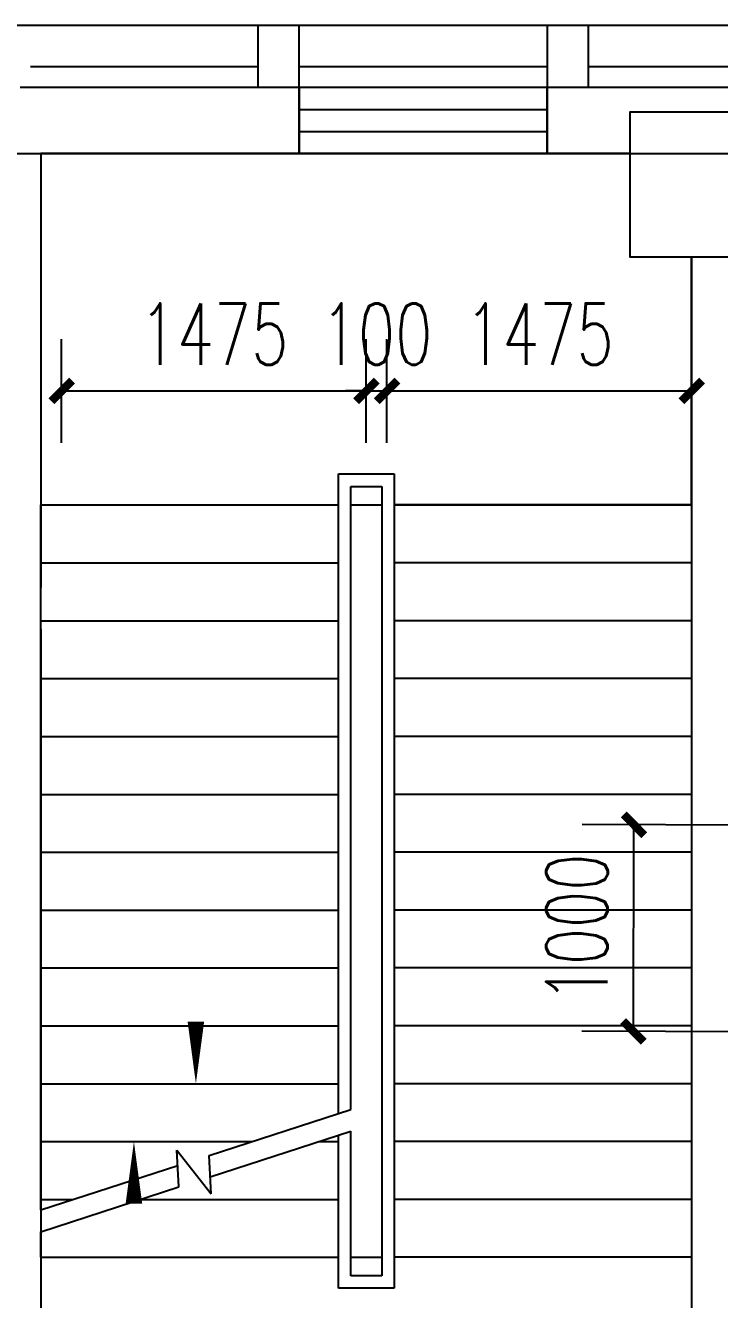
# Model space of a CAD drawing. Extents: x 1738143 to 1822243, y -608375 to -303375.
# Drawn here: x 1797511 to 1800871, y -503377 to -497213 of the extents above; entities that cross this region are included whole.
import ezdxf

# ---------------------------------------------------------------- set-up
doc = ezdxf.new("R2010")
doc.units = 0
doc.header["$LTSCALE"] = 1000
doc.header["$MEASUREMENT"] = 0
for name, color, linetype in [('COLUMN', 9, 'Continuous'), ('DIM_SYMB', 3, 'Continuous'), ('PUB_DIM', 3, 'Continuous'), ('STAIR', 2, 'Continuous'), ('TH_DIM', 3, 'Continuous'), ('WALL', 9, 'Continuous'), ('WINDOW', 4, 'Continuous')]:
    doc.layers.add(name, color=color, linetype=linetype)
doc.styles.add('_TCH_DIM_T3', font='SIMPLEX', dxfattribs={"width": 0.705882, "bigfont": 'GBCBIG'})
doc.dimstyles.new('_TCH_ARCH&&100', dxfattribs={"dimtxt": 297.5, "dimasz": 100, "dimexe": 250, "dimexo": 300, "dimgap": 126.25, "dimtad": 1, "dimdec": 0, "dimzin": 0, "dimdsep": 46, "dimtxsty": '_TCH_DIM_T3', "dimblk": 'ARCHTICK', "dimcen": 0.09, "dimclrt": 7, "dimazin": 2, "dimtfac": 1, "dimtdec": 0, "dimtix": 1, "dimtmove": 2, "dimatfit": 3, "dimfxl": 30, "dimtolj": 1, "dimtzin": 0, "dimarcsym": 0})

# ---------------------------------------------------------------- blocks, each defined once
blk = doc.blocks.new('_ArchTick')
at = {"color": 0, "linetype": 'ByBlock', "const_width": 0.4}
blk.add_lwpolyline([(-0.5, -0.5), (0.5, 0.5)], dxfattribs=at)
blk = doc.blocks.new('*D63')
at = {"layer": 'Defpoints', "color": 0, "transparency": 16777216}
for p in [(13499.1, 21458.1), (12024.1, 20906.2), (13499.1, 20906.2)]:
    blk.add_point(p, dxfattribs=at)
at = {"layer": 'PUB_DIM', "color": 0, "lineweight": -2, "transparency": 16777216}
for p, q in [((12024.1, 21206.2), (12024.1, 21708.1)), ((13499.1, 21206.2), (13499.1, 21708.1)), ((12024.1, 21458.1), (13499.1, 21458.1))]:
    blk.add_line(p, q, dxfattribs=at)
at = {"layer": 'PUB_DIM', "color": 0, "lineweight": -2, "transparency": 16777216, "xscale": 100, "yscale": 100, "zscale": 100, "rotation": 180}
blk.add_blockref('_ArchTick', (12024.1, 21458.1), dxfattribs=at)
at = {"layer": 'PUB_DIM', "color": 0, "lineweight": -2, "transparency": 16777216, "xscale": 100, "yscale": 100, "zscale": 100}
blk.add_blockref('_ArchTick', (13499.1, 21458.1), dxfattribs=at)
at = {"layer": 'PUB_DIM', "color": 7, "transparency": 16777216, "insert": (12761.6, 21733.1), "char_height": 297.5, "attachment_point": 5, "style": '_TCH_DIM_T3'}
blk.add_mtext('\\A1;1475', dxfattribs=at)
blk = doc.blocks.new('*D64')
at = {"layer": 'Defpoints', "color": 0, "transparency": 16777216}
for p in [(12024.1, 21458.1), (11924.1, 20906.2), (12024.1, 20906.2)]:
    blk.add_point(p, dxfattribs=at)
at = {"layer": 'PUB_DIM', "color": 0, "lineweight": -2, "transparency": 16777216}
for p, q in [((11924.1, 21206.2), (11924.1, 21708.1)), ((12024.1, 21206.2), (12024.1, 21708.1)), ((11924.1, 21458.1), (11824.1, 21458.1)), ((11924.1, 21458.1), (12024.1, 21458.1)), ((12024.1, 21458.1), (12124.1, 21458.1))]:
    blk.add_line(p, q, dxfattribs=at)
at = {"layer": 'PUB_DIM', "color": 0, "lineweight": -2, "transparency": 16777216, "xscale": 100, "yscale": 100, "zscale": 100}
blk.add_blockref('_ArchTick', (11924.1, 21458.1), dxfattribs=at)
at = {"layer": 'PUB_DIM', "color": 0, "lineweight": -2, "transparency": 16777216, "xscale": 100, "yscale": 100, "zscale": 100, "rotation": 180}
blk.add_blockref('_ArchTick', (12024.1, 21458.1), dxfattribs=at)
at = {"layer": 'PUB_DIM', "color": 7, "transparency": 16777216, "insert": (11974.1, 21733.1), "char_height": 297.5, "attachment_point": 5, "style": '_TCH_DIM_T3'}
blk.add_mtext('\\A1;100', dxfattribs=at)
blk = doc.blocks.new('*D65')
at = {"layer": 'Defpoints', "color": 0, "transparency": 16777216}
for p in [(11924.1, 21458.1), (10449.1, 20906.2), (11924.1, 20906.2)]:
    blk.add_point(p, dxfattribs=at)
at = {"layer": 'PUB_DIM', "color": 0, "lineweight": -2, "transparency": 16777216}
for p, q in [((10449.1, 21206.2), (10449.1, 21708.1)), ((11924.1, 21206.2), (11924.1, 21708.1)), ((10449.1, 21458.1), (11924.1, 21458.1))]:
    blk.add_line(p, q, dxfattribs=at)
at = {"layer": 'PUB_DIM', "color": 0, "lineweight": -2, "transparency": 16777216, "xscale": 100, "yscale": 100, "zscale": 100, "rotation": 180}
blk.add_blockref('_ArchTick', (10449.1, 21458.1), dxfattribs=at)
at = {"layer": 'PUB_DIM', "color": 0, "lineweight": -2, "transparency": 16777216, "xscale": 100, "yscale": 100, "zscale": 100}
blk.add_blockref('_ArchTick', (11924.1, 21458.1), dxfattribs=at)
at = {"layer": 'PUB_DIM', "color": 7, "transparency": 16777216, "insert": (11186.6, 21733.1), "char_height": 297.5, "attachment_point": 5, "style": '_TCH_DIM_T3'}
blk.add_mtext('\\A1;1475', dxfattribs=at)
blk = doc.blocks.new('*D210')
at = {"layer": 'Defpoints', "color": 0, "transparency": 16777216}
for p in [(13499.1, 21458.1), (12024.1, 20906.2), (13499.1, 20906.2)]:
    blk.add_point(p, dxfattribs=at)
at = {"layer": 'PUB_DIM', "color": 0, "lineweight": -2, "transparency": 16777216}
for p, q in [((12024.1, 21206.2), (12024.1, 21708.1)), ((13499.1, 21206.2), (13499.1, 21708.1)), ((12024.1, 21458.1), (13499.1, 21458.1))]:
    blk.add_line(p, q, dxfattribs=at)
at = {"layer": 'PUB_DIM', "color": 0, "lineweight": -2, "transparency": 16777216, "xscale": 100, "yscale": 100, "zscale": 100, "rotation": 180}
blk.add_blockref('_ArchTick', (12024.1, 21458.1), dxfattribs=at)
at = {"layer": 'PUB_DIM', "color": 0, "lineweight": -2, "transparency": 16777216, "xscale": 100, "yscale": 100, "zscale": 100}
blk.add_blockref('_ArchTick', (13499.1, 21458.1), dxfattribs=at)
at = {"layer": 'PUB_DIM', "color": 7, "transparency": 16777216, "insert": (12761.6, 21733.1), "char_height": 297.5, "attachment_point": 5, "style": '_TCH_DIM_T3'}
blk.add_mtext('\\A1;1475', dxfattribs=at)
blk = doc.blocks.new('*D211')
at = {"layer": 'Defpoints', "color": 0, "transparency": 16777216}
for p in [(12024.1, 21458.1), (11924.1, 20906.2), (12024.1, 20906.2)]:
    blk.add_point(p, dxfattribs=at)
at = {"layer": 'PUB_DIM', "color": 0, "lineweight": -2, "transparency": 16777216}
for p, q in [((11924.1, 21206.2), (11924.1, 21708.1)), ((12024.1, 21206.2), (12024.1, 21708.1)), ((11924.1, 21458.1), (11824.1, 21458.1)), ((11924.1, 21458.1), (12024.1, 21458.1)), ((12024.1, 21458.1), (12124.1, 21458.1))]:
    blk.add_line(p, q, dxfattribs=at)
at = {"layer": 'PUB_DIM', "color": 0, "lineweight": -2, "transparency": 16777216, "xscale": 100, "yscale": 100, "zscale": 100}
blk.add_blockref('_ArchTick', (11924.1, 21458.1), dxfattribs=at)
at = {"layer": 'PUB_DIM', "color": 0, "lineweight": -2, "transparency": 16777216, "xscale": 100, "yscale": 100, "zscale": 100, "rotation": 180}
blk.add_blockref('_ArchTick', (12024.1, 21458.1), dxfattribs=at)
at = {"layer": 'PUB_DIM', "color": 7, "transparency": 16777216, "insert": (11974.1, 21733.1), "char_height": 297.5, "attachment_point": 5, "style": '_TCH_DIM_T3'}
blk.add_mtext('\\A1;100', dxfattribs=at)
blk = doc.blocks.new('*D212')
at = {"layer": 'Defpoints', "color": 0, "transparency": 16777216}
for p in [(11924.1, 21458.1), (10449.1, 20906.2), (11924.1, 20906.2)]:
    blk.add_point(p, dxfattribs=at)
at = {"layer": 'PUB_DIM', "color": 0, "lineweight": -2, "transparency": 16777216}
for p, q in [((10449.1, 21206.2), (10449.1, 21708.1)), ((11924.1, 21206.2), (11924.1, 21708.1)), ((10449.1, 21458.1), (11924.1, 21458.1))]:
    blk.add_line(p, q, dxfattribs=at)
at = {"layer": 'PUB_DIM', "color": 0, "lineweight": -2, "transparency": 16777216, "xscale": 100, "yscale": 100, "zscale": 100, "rotation": 180}
blk.add_blockref('_ArchTick', (10449.1, 21458.1), dxfattribs=at)
at = {"layer": 'PUB_DIM', "color": 0, "lineweight": -2, "transparency": 16777216, "xscale": 100, "yscale": 100, "zscale": 100}
blk.add_blockref('_ArchTick', (11924.1, 21458.1), dxfattribs=at)
at = {"layer": 'PUB_DIM', "color": 7, "transparency": 16777216, "insert": (11186.6, 21733.1), "char_height": 297.5, "attachment_point": 5, "style": '_TCH_DIM_T3'}
blk.add_mtext('\\A1;1475', dxfattribs=at)
blk = doc.blocks.new('*D357')
at = {"layer": 'Defpoints', "color": 0, "transparency": 16777216}
for p in [(13499.1, 21458.1), (12024.1, 20906.2), (13499.1, 20906.2)]:
    blk.add_point(p, dxfattribs=at)
at = {"layer": 'PUB_DIM', "color": 0, "lineweight": -2, "transparency": 16777216}
for p, q in [((12024.1, 21206.2), (12024.1, 21708.1)), ((13499.1, 21206.2), (13499.1, 21708.1)), ((12024.1, 21458.1), (13499.1, 21458.1))]:
    blk.add_line(p, q, dxfattribs=at)
at = {"layer": 'PUB_DIM', "color": 0, "lineweight": -2, "transparency": 16777216, "xscale": 100, "yscale": 100, "zscale": 100, "rotation": 180}
blk.add_blockref('_ArchTick', (12024.1, 21458.1), dxfattribs=at)
at = {"layer": 'PUB_DIM', "color": 0, "lineweight": -2, "transparency": 16777216, "xscale": 100, "yscale": 100, "zscale": 100}
blk.add_blockref('_ArchTick', (13499.1, 21458.1), dxfattribs=at)
at = {"layer": 'PUB_DIM', "color": 7, "transparency": 16777216, "insert": (12761.6, 21733.1), "char_height": 297.5, "attachment_point": 5, "style": '_TCH_DIM_T3'}
blk.add_mtext('\\A1;1475', dxfattribs=at)
blk = doc.blocks.new('*D358')
at = {"layer": 'Defpoints', "color": 0, "transparency": 16777216}
for p in [(12024.1, 21458.1), (11924.1, 20906.2), (12024.1, 20906.2)]:
    blk.add_point(p, dxfattribs=at)
at = {"layer": 'PUB_DIM', "color": 0, "lineweight": -2, "transparency": 16777216}
for p, q in [((11924.1, 21206.2), (11924.1, 21708.1)), ((12024.1, 21206.2), (12024.1, 21708.1)), ((11924.1, 21458.1), (11824.1, 21458.1)), ((11924.1, 21458.1), (12024.1, 21458.1)), ((12024.1, 21458.1), (12124.1, 21458.1))]:
    blk.add_line(p, q, dxfattribs=at)
at = {"layer": 'PUB_DIM', "color": 0, "lineweight": -2, "transparency": 16777216, "xscale": 100, "yscale": 100, "zscale": 100}
blk.add_blockref('_ArchTick', (11924.1, 21458.1), dxfattribs=at)
at = {"layer": 'PUB_DIM', "color": 0, "lineweight": -2, "transparency": 16777216, "xscale": 100, "yscale": 100, "zscale": 100, "rotation": 180}
blk.add_blockref('_ArchTick', (12024.1, 21458.1), dxfattribs=at)
at = {"layer": 'PUB_DIM', "color": 7, "transparency": 16777216, "insert": (11974.1, 21733.1), "char_height": 297.5, "attachment_point": 5, "style": '_TCH_DIM_T3'}
blk.add_mtext('\\A1;100', dxfattribs=at)
blk = doc.blocks.new('*D359')
at = {"layer": 'Defpoints', "color": 0, "transparency": 16777216}
for p in [(11924.1, 21458.1), (10449.1, 20906.2), (11924.1, 20906.2)]:
    blk.add_point(p, dxfattribs=at)
at = {"layer": 'PUB_DIM', "color": 0, "lineweight": -2, "transparency": 16777216}
for p, q in [((10449.1, 21206.2), (10449.1, 21708.1)), ((11924.1, 21206.2), (11924.1, 21708.1)), ((10449.1, 21458.1), (11924.1, 21458.1))]:
    blk.add_line(p, q, dxfattribs=at)
at = {"layer": 'PUB_DIM', "color": 0, "lineweight": -2, "transparency": 16777216, "xscale": 100, "yscale": 100, "zscale": 100, "rotation": 180}
blk.add_blockref('_ArchTick', (10449.1, 21458.1), dxfattribs=at)
at = {"layer": 'PUB_DIM', "color": 0, "lineweight": -2, "transparency": 16777216, "xscale": 100, "yscale": 100, "zscale": 100}
blk.add_blockref('_ArchTick', (11924.1, 21458.1), dxfattribs=at)
at = {"layer": 'PUB_DIM', "color": 7, "transparency": 16777216, "insert": (11186.6, 21733.1), "char_height": 297.5, "attachment_point": 5, "style": '_TCH_DIM_T3'}
blk.add_mtext('\\A1;1475', dxfattribs=at)
blk = doc.blocks.new('_FZHK')
blk.add_lwpolyline([(-0.5, -0.5), (0.5, -0.5), (0.5, 0.5), (-0.5, 0.5)], close=True)
blk = doc.blocks.new('$WINLIB2D$00000001')
at = {"color": 0}
for points in [[(-0.5, 0.5), (-0.5, -0.5)], [(-0.5, 0.5), (0.5, 0.5)], [(0.5, -0.5), (0.5, 0.5)], [(0.5, 0.1667), (-0.5, 0.1667)], [(0.5, -0.1667), (-0.5, -0.1667)], [(-0.5, -0.5), (0.5, -0.5)]]:
    blk.add_lwpolyline(points, dxfattribs=at)
blk = doc.blocks.new('*D591')
at = {"layer": 'Defpoints', "color": 0, "transparency": 16777216}
for p in [(13499.1, 21458.1), (12024.1, 20906.2), (13499.1, 20906.2)]:
    blk.add_point(p, dxfattribs=at)
at = {"layer": 'PUB_DIM', "color": 0, "lineweight": -2, "transparency": 16777216}
for p, q in [((12024.1, 21206.2), (12024.1, 21708.1)), ((13499.1, 21206.2), (13499.1, 21708.1)), ((12024.1, 21458.1), (13499.1, 21458.1))]:
    blk.add_line(p, q, dxfattribs=at)
at = {"layer": 'PUB_DIM', "color": 0, "lineweight": -2, "transparency": 16777216, "xscale": 100, "yscale": 100, "zscale": 100, "rotation": 180}
blk.add_blockref('_ArchTick', (12024.1, 21458.1), dxfattribs=at)
at = {"layer": 'PUB_DIM', "color": 0, "lineweight": -2, "transparency": 16777216, "xscale": 100, "yscale": 100, "zscale": 100}
blk.add_blockref('_ArchTick', (13499.1, 21458.1), dxfattribs=at)
at = {"layer": 'PUB_DIM', "color": 7, "transparency": 16777216, "insert": (12761.6, 21733.1), "char_height": 297.5, "attachment_point": 5, "style": '_TCH_DIM_T3'}
blk.add_mtext('\\A1;1475', dxfattribs=at)
blk = doc.blocks.new('*D592')
at = {"layer": 'Defpoints', "color": 0, "transparency": 16777216}
for p in [(12024.1, 21458.1), (11924.1, 20906.2), (12024.1, 20906.2)]:
    blk.add_point(p, dxfattribs=at)
at = {"layer": 'PUB_DIM', "color": 0, "lineweight": -2, "transparency": 16777216}
for p, q in [((11924.1, 21206.2), (11924.1, 21708.1)), ((12024.1, 21206.2), (12024.1, 21708.1)), ((11924.1, 21458.1), (11824.1, 21458.1)), ((11924.1, 21458.1), (12024.1, 21458.1)), ((12024.1, 21458.1), (12124.1, 21458.1))]:
    blk.add_line(p, q, dxfattribs=at)
at = {"layer": 'PUB_DIM', "color": 0, "lineweight": -2, "transparency": 16777216, "xscale": 100, "yscale": 100, "zscale": 100}
blk.add_blockref('_ArchTick', (11924.1, 21458.1), dxfattribs=at)
at = {"layer": 'PUB_DIM', "color": 0, "lineweight": -2, "transparency": 16777216, "xscale": 100, "yscale": 100, "zscale": 100, "rotation": 180}
blk.add_blockref('_ArchTick', (12024.1, 21458.1), dxfattribs=at)
at = {"layer": 'PUB_DIM', "color": 7, "transparency": 16777216, "insert": (11974.1, 21733.1), "char_height": 297.5, "attachment_point": 5, "style": '_TCH_DIM_T3'}
blk.add_mtext('\\A1;100', dxfattribs=at)
blk = doc.blocks.new('*D593')
at = {"layer": 'Defpoints', "color": 0, "transparency": 16777216}
for p in [(11924.1, 21458.1), (10449.1, 20906.2), (11924.1, 20906.2)]:
    blk.add_point(p, dxfattribs=at)
at = {"layer": 'PUB_DIM', "color": 0, "lineweight": -2, "transparency": 16777216}
for p, q in [((10449.1, 21206.2), (10449.1, 21708.1)), ((11924.1, 21206.2), (11924.1, 21708.1)), ((10449.1, 21458.1), (11924.1, 21458.1))]:
    blk.add_line(p, q, dxfattribs=at)
at = {"layer": 'PUB_DIM', "color": 0, "lineweight": -2, "transparency": 16777216, "xscale": 100, "yscale": 100, "zscale": 100, "rotation": 180}
blk.add_blockref('_ArchTick', (10449.1, 21458.1), dxfattribs=at)
at = {"layer": 'PUB_DIM', "color": 0, "lineweight": -2, "transparency": 16777216, "xscale": 100, "yscale": 100, "zscale": 100}
blk.add_blockref('_ArchTick', (11924.1, 21458.1), dxfattribs=at)
at = {"layer": 'PUB_DIM', "color": 7, "transparency": 16777216, "insert": (11186.6, 21733.1), "char_height": 297.5, "attachment_point": 5, "style": '_TCH_DIM_T3'}
blk.add_mtext('\\A1;1475', dxfattribs=at)
blk = doc.blocks.new('*D765')
at = {"layer": 'Defpoints', "color": 0, "transparency": 16777216}
for p in [(1800456.9, -501080.4), (1801536.2, -501083.2), (1801533.6, -502083.2)]:
    blk.add_point(p, dxfattribs=at)
at = {"layer": 'TH_DIM', "color": 0, "lineweight": -2, "transparency": 16777216}
for p, q in [((1801236.2, -501082.4), (1800206.9, -501079.7)), ((1800454.3, -502080.4), (1800456.9, -501080.4)), ((1801233.6, -502082.4), (1800204.3, -502079.7))]:
    blk.add_line(p, q, dxfattribs=at)
at = {"layer": 'TH_DIM', "color": 0, "lineweight": -2, "transparency": 16777216, "xscale": 100, "yscale": 100, "zscale": 100}
for p, rotation in [((1800456.9, -501080.4), 89.85025569011748), ((1800454.3, -502080.4), 269.8502556901175)]:
    blk.add_blockref('_ArchTick', p, dxfattribs=dict(at, rotation=rotation))
at = {"layer": 'TH_DIM', "color": 7, "transparency": 16777216, "insert": (1800180.6, -501579.6), "char_height": 297.5, "attachment_point": 5, "rotation": 89.85026, "style": '_TCH_DIM_T3'}
blk.add_mtext('\\A1;1000', dxfattribs=at)
blk = doc.blocks.new('A$C67117B41')
blk.add_line((21719.1, 23226.2), (-18720.9, 23226.2))
for points in [[(11599.1, 22926.2), (11599.1, 23226.2), (11399.1, 23226.2), (11399.1, 22926.2)], [(12999.1, 22926.2), (12999.1, 23226.2), (12799.1, 23226.2), (12799.1, 22926.2)], [(11399.1, 23026.2), (10299.1, 23026.2)], [(12799.1, 23026.2), (11599.1, 23026.2)], [(13999.1, 23026.2), (12999.1, 23026.2)]]:
    blk.add_lwpolyline(points)
at = {"layer": 'DIM_SYMB'}
for points in [[(12749.1, 17126.2, 0, 0, 0), (12749.1, 21756.2, 0, 0, 0), (11099.1, 21756.2, 0, 0, 0), (11099.1, 18106.2, 0, 80, 0), (11099.1, 18406.2, 0, 0, 0)], [(10799.1, 17126.2, 0, 0, 0), (10799.1, 17826.2, 0, 80, 0), (10799.1, 17526.2, 0, 0, 0)]]:
    blk.add_lwpolyline(points, format="xyseb", dxfattribs=at)
at = {"layer": 'STAIR'}
for p, q in [((13199.1, 22606.2), (10349.1, 22606.2)), ((10349.1, 22606.2), (10349.1, 20906.2)), ((13499.1, 20906.2), (13499.1, 22106.2)), ((11789.1, 17962.8), (11789.1, 21056.2)), ((11789.1, 21056.2), (12059.1, 21056.2)), ((12059.1, 21056.2), (12059.1, 17116.2)), ((11849.1, 17982.2), (11849.1, 20996.2)), ((11849.1, 20996.2), (11999.1, 20996.2)), ((11999.1, 20996.2), (11999.1, 17176.2)), ((10349.1, 17495.4), (10349.1, 20906.2)), ((10349.1, 20906.2), (11789.1, 20906.2)), ((10349.1, 20906.2), (11789.1, 20906.2)), ((11849.1, 17982.2), (11849.1, 20906.2)), ((11849.1, 20906.2), (11999.1, 20906.2)), ((11999.1, 20906.2), (11999.1, 17266.2)), ((13499.1, 20906.2), (12059.1, 20906.2)), ((12059.1, 20906.2), (13499.1, 20906.2)), ((13499.1, 20906.2), (13499.1, 17266.2)), ((10349.1, 20626.2), (11789.1, 20626.2)), ((13499.1, 20626.2), (12059.1, 20626.2)), ((10349.1, 20346.2), (11789.1, 20346.2)), ((13499.1, 20346.2), (12059.1, 20346.2)), ((10349.1, 20066.2), (11789.1, 20066.2)), ((13499.1, 20066.2), (12059.1, 20066.2)), ((10349.1, 19786.2), (11789.1, 19786.2)), ((13499.1, 19786.2), (12059.1, 19786.2)), ((10349.1, 19506.2), (11789.1, 19506.2)), ((13499.1, 19506.2), (12059.1, 19506.2)), ((10349.1, 19226.2), (11789.1, 19226.2)), ((13499.1, 19226.2), (12059.1, 19226.2)), ((10349.1, 18946.2), (11789.1, 18946.2)), ((13499.1, 18946.2), (12059.1, 18946.2)), ((10349.1, 18666.2), (11789.1, 18666.2)), ((13499.1, 18666.2), (12059.1, 18666.2)), ((10349.1, 18386.2), (11789.1, 18386.2)), ((13499.1, 18386.2), (12059.1, 18386.2)), ((10349.1, 18106.2), (11789.1, 18106.2)), ((13499.1, 18106.2), (12059.1, 18106.2)), ((11162.9, 17759.5), (11849.1, 17982.2)), ((11168.3, 17656.1), (11849.1, 17877.1)), ((11849.1, 17266.2), (11849.1, 17877.1)), ((11849.1, 17176.2), (11849.1, 17877.1)), ((10349.1, 17826.2), (11368.5, 17826.2)), ((11692.4, 17826.2), (11789.1, 17826.2)), ((11789.1, 17116.2), (11789.1, 17857.6)), ((13499.1, 17826.2), (12059.1, 17826.2)), ((11016.4, 17606.8), (11007.1, 17785)), ((11007.1, 17785), (11172.6, 17573)), ((11172.6, 17573), (11162.9, 17759.5)), ((10349.1, 17495.4), (11011, 17710.2)), ((10349.1, 17390.2), (11016.4, 17606.8)), ((10349.1, 17546.2), (10505.8, 17546.2)), ((10829.8, 17546.2), (11789.1, 17546.2)), ((13499.1, 17546.2), (12059.1, 17546.2)), ((10349.1, 17266.2), (10349.1, 17390.2)), ((10349.1, 17266.2), (11789.1, 17266.2)), ((11849.1, 17266.2), (11999.1, 17266.2)), ((13499.1, 17266.2), (12059.1, 17266.2)), ((11999.1, 17176.2), (11849.1, 17176.2)), ((12059.1, 17116.2), (11789.1, 17116.2))]:
    blk.add_line(p, q, dxfattribs=at)
at = {"layer": 'WALL'}
for p, q in [((11599.1, 22926.2), (10249.1, 22926.2)), ((11599.1, 22606.2), (11599.1, 22926.2)), ((13499.1, 22926.2), (12799.1, 22926.2)), ((12799.1, 22926.2), (12799.1, 22606.2)), ((14199.1, 22926.2), (13499.1, 22926.2)), ((10349.1, 22606.2), (11599.1, 22606.2)), ((10349.1, 22606.2), (10349.1, 20506.2)), ((12799.1, 22606.2), (13199.1, 22606.2)), ((13499.1, 22106.2), (13499.1, 18306.2)), ((10349.1, 20506.2), (10349.1, 20506.2)), ((10349.1, 20306.2), (10349.1, 20506.2)), ((10349.1, 20306.2), (10349.1, 20306.2)), ((10349.1, 20306.2), (10349.1, 14306.2)), ((13499.1, 18306.2), (13499.1, 15906.2))]:
    blk.add_line(p, q, dxfattribs=at)
at = {"layer": 'COLUMN', "xscale": 700, "yscale": 600, "zscale": 600, "rotation": 90}
blk.add_blockref('_FZHK', (13499.1, 22456.2), dxfattribs=at)
at = {"layer": 'WINDOW', "xscale": 1200, "yscale": 320, "zscale": 1200, "rotation": 180}
blk.add_blockref('$WINLIB2D$00000001', (12199.1, 22766.2), dxfattribs=at)
at = {"layer": 'PUB_DIM'}
for p1, p2, picture, middle in [((10449.1, 20906.2), (11924.1, 20906.2), '*D65', (11186.6, 21733.1)), ((10449.1, 20906.2), (11924.1, 20906.2), '*D212', (11186.6, 21733.1)), ((10449.1, 20906.2), (11924.1, 20906.2), '*D359', (11186.6, 21733.1)), ((10449.1, 20906.2), (11924.1, 20906.2), '*D593', (11186.6, 21733.1)), ((11924.1, 20906.2), (12024.1, 20906.2), '*D64', (11974.1, 21733.1)), ((11924.1, 20906.2), (12024.1, 20906.2), '*D211', (11974.1, 21733.1)), ((11924.1, 20906.2), (12024.1, 20906.2), '*D358', (11974.1, 21733.1)), ((11924.1, 20906.2), (12024.1, 20906.2), '*D592', (11974.1, 21733.1)), ((12024.1, 20906.2), (13499.1, 20906.2), '*D63', (12761.6, 21733.1)), ((12024.1, 20906.2), (13499.1, 20906.2), '*D210', (12761.6, 21733.1)), ((12024.1, 20906.2), (13499.1, 20906.2), '*D357', (12761.6, 21733.1)), ((12024.1, 20906.2), (13499.1, 20906.2), '*D591', (12761.6, 21733.1))]:
    dim = blk.add_aligned_dim(p1=p1, p2=p2, distance=551.9, dimstyle='_TCH_ARCH&&100', dxfattribs=at)
    dim.commit()
    dim.dimension.update_dxf_attribs({"geometry": picture, "text_midpoint": middle})

msp = doc.modelspace()

# ---------------------------------------------------------------- linework, layer by layer
for points in [[(1752436.2, -513558.2), (1752436.2, -511633), (1769036.2, -511633), (1769036.2, -506233.2), (1785036.2, -506233.2), (1785036.2, -497833.2), (1808436.2, -497833.2), (1808836.2, -498333.2), (1808836.2, -521533.2), (1808436.2, -522033.2), (1793036.2, -522033.2), (1793036.2, -527633.2), (1792536.2, -528233.2), (1752436.2, -528233.2), (1752447.2, -500582.6), (1768736.2, -500582.6)], [(1752442.8, -511633), (1769036.2, -511633), (1769036.2, -506233.2), (1785036.2, -506233.2), (1785036.2, -497833.2), (1808436.2, -497833.2), (1808836.2, -498383.2), (1808836.2, -521533.2), (1808436.2, -522033.2), (1793036.2, -522033.2), (1793036.2, -527633.2), (1792536.2, -528233.2), (1752436.2, -528233.2), (1752442.8, -511633)]]:
    msp.add_lwpolyline(points)

# ---------------------------------------------------------------- block references
msp.add_blockref('A$C67117B41', (1787237.1, -520439.4))

# ---------------------------------------------------------------- dimensions: what is measured, and where the dimension line sits
at = {"layer": 'TH_DIM'}
dim = msp.add_aligned_dim(p1=(1801533.6, -502083.2), p2=(1801536.2, -501083.2), distance=1079.3, dimstyle='_TCH_ARCH&&100', dxfattribs=at)
dim.commit()
dim.dimension.update_dxf_attribs({"geometry": '*D765', "text_midpoint": (1800180.6, -501579.6)})

doc.saveas('drawing.dxf')
